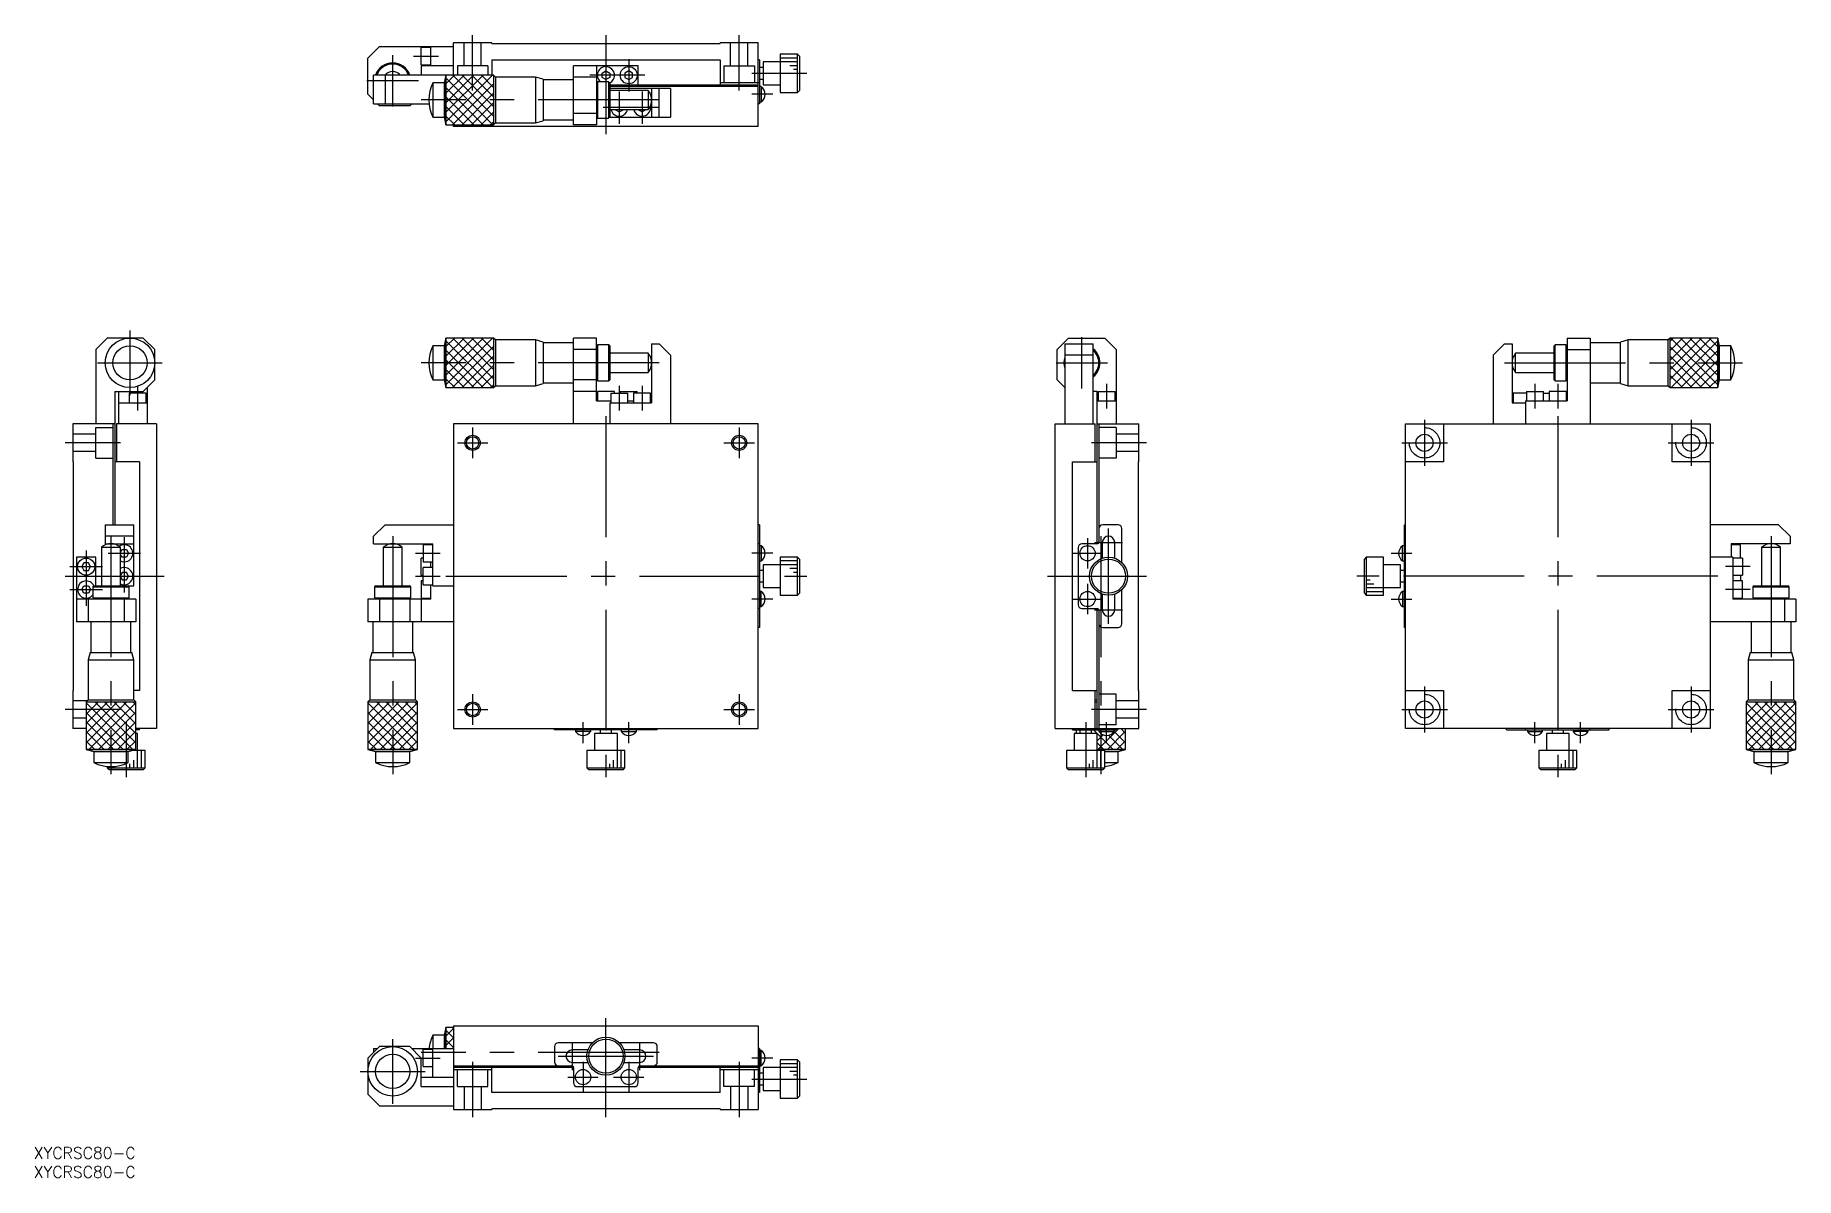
# Model space of a CAD drawing. Extents: x -150 to 312, y -158 to 142.
import ezdxf

# ---------------------------------------------------------------- set-up
doc = ezdxf.new("R2010")
doc.units = 0
doc.linetypes.add('CENTER', pattern=[50.8, 31.75, -6.35, 6.35, -6.35])
doc.linetypes.add('DASHED', pattern=[19.05, 12.7, -6.35])
doc.layers.get('0').update_dxf_attribs({"linetype": 'CONTINUOUS'})
doc.layers.add('CENTER', color=1, linetype='CENTER')
doc.styles.get("Standard").update_dxf_attribs({"font": 'txt.shx', "height": 3, "bigfont": 'bigfont.shx'})

msp = doc.modelspace()

# ---------------------------------------------------------------- linework, layer by layer
at = {"color": 7, "linetype": 'CONTINUOUS'}
for p, q in [((-62.5, 136), (-59.5, 139)), ((-59.5, 139), (-40, 139)), ((-48.5, 134.25), (-48.5, 138.75)), ((-46, 138.75), (-48.5, 138.75)), ((-46, 134), (-46, 139)), ((-30, 140), (-40, 140)), ((-40, 131.5), (-40, 140)), ((-30, 139.8), (-30, 140)), ((-30, 139.8), (30, 139.8)), ((40, 140), (30, 140)), ((30, 139.8), (30, 140)), ((40, 118), (40, 140)), ((-62.5, 126.5), (-62.5, 136)), ((-48.5, 134.25), (-46, 134.25)), ((-30, 135.5), (30, 135.5)), ((-30, 135.5), (-30, 131.5)), ((30, 135.5), (30, 129)), ((40.3, 135.5), (40, 135.5)), ((40.3, 135.5), (40.3, 124)), ((41.3, 135), (41.3, 129)), ((45.8, 135), (41.3, 135)), ((45.8, 137), (45.8, 127)), ((50.3, 137), (45.8, 137)), ((50.3, 136), (45.8, 136)), ((50.3, 135), (45.8, 135)), ((50.3, 127), (50.3, 137)), ((50.8, 136.5), (50.3, 137)), ((50.8, 136.5), (50.8, 127.5)), ((-61, 124), (-61, 131.5)), ((-29.5, 131.5), (-61, 131.5)), ((-58, 131.5), (-58, 124)), ((-40, 134), (-48.5, 134)), ((-48.5, 134), (-48.5, 131.5)), ((-45.43, 129.5), (-45.43, 120.5)), ((-42.5, 129.5), (-45.43, 129.5)), ((-42, 131.5), (-42.5, 129.5)), ((-42.5, 129.5), (-42.5, 120.5)), ((-39.77, 131.5), (-42, 129.26)), ((-37.27, 131.5), (-42, 126.76)), ((-34.77, 131.5), (-42, 124.26)), ((-32.27, 131.5), (-42, 121.76)), ((-29.77, 131.5), (-42, 119.26)), ((-42, 118.5), (-42, 131.5)), ((-42, 131.5), (-42, 118.5)), ((-42, 131.5), (-42, 131.5)), ((-29.71, 118.5), (-42, 130.79)), ((-29.5, 120.79), (-40.21, 131.5)), ((-29.5, 123.29), (-37.71, 131.5)), ((-29.5, 125.79), (-35.21, 131.5)), ((-29.5, 128.29), (-32.71, 131.5)), ((-29.5, 131.5), (-29.5, 118.5)), ((-29, 131), (-29.5, 131.5)), ((-29, 131), (-29, 119)), ((-18.5, 131), (-29, 131)), ((-18.5, 131), (-18.5, 119)), ((-16.5, 130.46), (-18.5, 131)), ((-16.5, 130.46), (-16.5, 119.54)), ((-8.5, 130.25), (-16.5, 130.25)), ((8.5, 134), (-8.5, 134)), ((-8.5, 118.5), (-8.5, 134)), ((-2.5, 131), (-8.5, 131)), ((-2.5, 134), (-2.5, 118.5)), ((-2.2, 129.75), (-2.2, 120.25)), ((0.69, 129.75), (-2.2, 129.75)), ((-1, 132.08), (0, 132.65)), ((-1, 130.92), (-1, 132.08)), ((0, 130.35), (-1, 130.92)), ((0, 132.65), (1, 132.08)), ((1, 130.92), (0, 130.35)), ((0.69, 129.75), (0.69, 120.25)), ((1, 129.44), (0.69, 129.75)), ((1, 132.08), (1, 130.92)), ((6, 132.65), (5, 132.08)), ((5, 132.08), (5, 130.92)), ((5, 130.92), (6, 130.35)), ((7, 132.08), (6, 132.65)), ((6, 130.35), (7, 130.92)), ((7, 130.92), (7, 132.08)), ((8.5, 129), (8.5, 134)), ((40.3, 129.5), (30, 129.5)), ((41.3, 133.5), (40.3, 133.5)), ((40.3, 130.5), (41.3, 130.5)), ((50.3, 134), (48.3, 134)), ((50.3, 133), (49.3, 133)), ((-61, 125), (-62.5, 126.5)), ((-32.21, 118.5), (-42, 128.29)), ((-34.71, 118.5), (-42, 125.79)), ((-29.5, 129.27), (-40.27, 118.5)), ((-29.5, 126.77), (-37.77, 118.5)), ((-2.2, 129.44), (-2.5, 129.44)), ((1, 129.44), (1, 120.5)), ((1, 129), (40, 129)), ((40, 128.5), (1, 128.5)), ((17, 128), (1, 128)), ((11.12, 127.5), (1, 127.5)), ((11.12, 127.5), (11.12, 122.5)), ((12, 128), (12, 120.5)), ((14, 120.5), (14, 128)), ((17, 128), (17, 120.5)), ((40.8, 128.5), (40.3, 128.5)), ((40.8, 128.5), (40.8, 124.5)), ((41.3, 129), (45.8, 129)), ((45.8, 127), (50.3, 127)), ((50.3, 127), (50.8, 127.5)), ((-61, 124), (-46.45, 124)), ((-59.5, 123.5), (-60, 124)), ((-51.5, 123.5), (-59.5, 123.5)), ((-51.5, 123.5), (-51, 124)), ((-45.43, 120.5), (-42.5, 120.5)), ((-42.5, 120.5), (-42, 118.5)), ((-37.21, 118.5), (-42, 123.29)), ((-39.71, 118.5), (-42, 120.79)), ((-29.5, 124.27), (-35.27, 118.5)), ((-29.5, 121.77), (-32.77, 118.5)), ((-8.5, 121.5), (-2.5, 121.5)), ((-2.5, 120.56), (-2.2, 120.56)), ((-2.2, 120.25), (0.69, 120.25)), ((0.69, 120.25), (1, 120.56)), ((1, 122.5), (11.12, 122.5)), ((1, 120.5), (17, 120.5)), ((2.5, 122.5), (2.5, 122.42)), ((2.5, 122.42), (3.5, 121.85)), ((3.5, 121.85), (4.5, 122.42)), ((4.5, 122.42), (4.5, 122.5)), ((8.5, 122.42), (8.5, 122.5)), ((9.5, 121.85), (8.5, 122.42)), ((10.5, 122.42), (9.5, 121.85)), ((10.5, 122.5), (10.5, 122.42)), ((40.3, 124), (40, 124)), ((40.3, 124.5), (40.8, 124.5)), ((-42, 118.5), (-42, 118.5)), ((-42, 118.5), (-29.5, 118.5)), ((-40, 118), (-40, 118.5)), ((40, 118), (-40, 118)), ((-29.5, 119.27), (-30.27, 118.5)), ((-29.5, 118.5), (-29, 119)), ((-29, 119), (-18.5, 119)), ((-18.5, 119), (-16.5, 119.54)), ((-16.5, 119.75), (-8.5, 119.75)), ((-2.5, 118.5), (-8.5, 118.5)), ((-134, 59.5), (-131, 62.5)), ((-121.5, 62.5), (-131, 62.5)), ((-121.5, 62.5), (-118.5, 59.5)), ((-42.5, 60.5), (-45.43, 60.5)), ((-45.43, 60.5), (-45.43, 51.5)), ((-42, 62.5), (-42.5, 60.5)), ((-42.5, 60.5), (-42.5, 51.5)), ((-29.5, 62.5), (-42, 62.5)), ((-42, 62.5), (-42, 62.5)), ((-42, 62.5), (-42, 49.5)), ((-42, 49.5), (-42, 62.5)), ((-29.77, 62.5), (-42, 50.26)), ((-32.27, 62.5), (-42, 52.76)), ((-34.77, 62.5), (-42, 55.26)), ((-37.27, 62.5), (-42, 57.76)), ((-39.77, 62.5), (-42, 60.26)), ((-29.71, 49.5), (-42, 61.79)), ((-29.5, 60.27), (-40.27, 49.5)), ((-29.5, 51.79), (-40.21, 62.5)), ((-29.5, 54.29), (-37.71, 62.5)), ((-29.5, 56.79), (-35.21, 62.5)), ((-29.5, 59.29), (-32.71, 62.5)), ((-29, 62), (-29.5, 62.5)), ((-29.5, 62.5), (-29.5, 49.5)), ((-18.5, 62), (-29, 62)), ((-29, 62), (-29, 50)), ((-16.5, 61.46), (-18.5, 62)), ((-18.5, 62), (-18.5, 50)), ((-16.5, 61.46), (-16.5, 50.54)), ((-8.5, 61.25), (-16.5, 61.25)), ((-8.5, 40), (-8.5, 62.5)), ((-2.5, 62.5), (-8.5, 62.5)), ((-2.5, 46), (-2.5, 62.5)), ((-2.2, 60.44), (-2.5, 60.44)), ((0.69, 60.75), (-2.2, 60.75)), ((-2.2, 60.75), (-2.2, 51.25)), ((1, 60.44), (0.69, 60.75)), ((0.69, 60.75), (0.69, 51.25)), ((1, 60.44), (1, 51.56)), ((12, 61), (12, 45.5)), ((12, 61), (14, 61)), ((17, 58), (14, 61)), ((118.5, 59.5), (121.5, 62.5)), ((120.5, 61), (120.5, 40)), ((120.5, 61), (128, 61)), ((121.5, 62.5), (131, 62.5)), ((128, 40), (128, 61)), ((131, 62.5), (134, 59.5)), ((236, 61), (233, 58)), ((236, 61), (238, 61)), ((238, 61), (238, 45.5)), ((249.31, 60.75), (249, 60.44)), ((249, 51.56), (249, 60.44)), ((252.2, 60.75), (249.31, 60.75)), ((249.31, 51.25), (249.31, 60.75)), ((252.2, 51.25), (252.2, 60.75)), ((252.5, 60.44), (252.2, 60.44)), ((252.5, 62.5), (252.5, 46)), ((252.5, 62.5), (258.5, 62.5)), ((258.5, 62.5), (258.5, 40)), ((266.5, 61.25), (258.5, 61.25)), ((268.5, 62), (266.5, 61.46)), ((266.5, 50.54), (266.5, 61.46)), ((279, 62), (268.5, 62)), ((268.5, 50), (268.5, 62)), ((279.5, 62.5), (279, 62)), ((279, 50), (279, 62)), ((292, 62.5), (279.5, 62.5)), ((279.5, 49.5), (279.5, 62.5)), ((279.5, 61.73), (280.27, 62.5)), ((279.5, 59.23), (282.77, 62.5)), ((279.5, 56.73), (285.27, 62.5)), ((279.5, 54.23), (287.77, 62.5)), ((279.5, 51.73), (290.27, 62.5)), ((279.5, 60.21), (290.21, 49.5)), ((279.71, 62.5), (292, 50.21)), ((279.77, 49.5), (292, 61.74)), ((282.21, 62.5), (292, 52.71)), ((284.71, 62.5), (292, 55.21)), ((287.21, 62.5), (292, 57.71)), ((289.71, 62.5), (292, 60.21)), ((292, 62.5), (292, 62.5)), ((292.5, 60.5), (292, 62.5)), ((292, 62.5), (292, 49.5)), ((292, 49.5), (292, 62.5)), ((295.43, 60.5), (292.5, 60.5)), ((292.5, 51.5), (292.5, 60.5)), ((295.43, 51.5), (295.43, 60.5)), ((-134, 59.5), (-134, 40)), ((-118.5, 51.5), (-118.5, 59.5)), ((-32.21, 49.5), (-42, 59.29)), ((-34.71, 49.5), (-42, 56.79)), ((-29.5, 57.77), (-37.77, 49.5)), ((-2.5, 59.5), (-8.5, 59.5)), ((11.12, 58.5), (1, 58.5)), ((11.12, 58.5), (11.12, 53.5)), ((17, 58), (17, 40)), ((118.5, 51.5), (118.5, 59.5)), ((128, 58), (120.5, 58)), ((134, 59.5), (134, 40)), ((233, 58), (233, 40)), ((249, 58.5), (238.88, 58.5)), ((238.88, 53.5), (238.88, 58.5)), ((252.5, 59.5), (258.5, 59.5)), ((279.5, 57.71), (287.71, 49.5)), ((282.27, 49.5), (292, 59.24)), ((284.77, 49.5), (292, 56.74)), ((-118.5, 51.5), (-121.5, 48.5)), ((-45.43, 51.5), (-42.5, 51.5)), ((-42.5, 51.5), (-42, 49.5)), ((-37.21, 49.5), (-42, 54.29)), ((-39.71, 49.5), (-42, 51.79)), ((-29.5, 55.27), (-35.27, 49.5)), ((-29.5, 52.77), (-32.77, 49.5)), ((-2.5, 51.5), (-8.5, 51.5)), ((-2.5, 51.56), (-2.2, 51.56)), ((-2.2, 51.25), (0.69, 51.25)), ((0.69, 51.25), (1, 51.56)), ((1, 53.5), (11.12, 53.5)), ((118.5, 51.5), (120.5, 49.5)), ((238.88, 53.5), (249, 53.5)), ((249, 51.56), (249.31, 51.25)), ((249.31, 51.25), (252.2, 51.25)), ((252.2, 51.56), (252.5, 51.56)), ((279.5, 55.21), (285.21, 49.5)), ((279.5, 52.71), (282.71, 49.5)), ((287.27, 49.5), (292, 54.24)), ((289.77, 49.5), (292, 51.74)), ((292, 49.5), (292.5, 51.5)), ((292.5, 51.5), (295.43, 51.5)), ((-129, 48.5), (-129, 13.5)), ((-129, 48.5), (-121.5, 48.5)), ((-128, 48.5), (-128, 40)), ((-120.75, 48), (-125.25, 48)), ((-125.25, 48), (-125.25, 45.5)), ((-120.75, 45.5), (-120.75, 48)), ((-120.5, 49.5), (-120.5, 40)), ((-42, 49.5), (-29.5, 49.5)), ((-42, 49.5), (-42, 49.5)), ((-29.5, 50.27), (-30.27, 49.5)), ((-29.5, 49.5), (-29, 50)), ((-29, 50), (-18.5, 50)), ((-18.5, 50), (-16.5, 50.54)), ((-16.5, 50.75), (-8.5, 50.75)), ((-2.5, 48.5), (-8.5, 48.5)), ((-2.25, 48.5), (-2.25, 46)), ((2.25, 48.5), (-2.25, 48.5)), ((1.25, 48), (1.25, 45.5)), ((1.25, 48), (5.75, 48)), ((2.25, 48), (2.25, 48.5)), ((3.75, 48.5), (3.75, 48)), ((3.75, 48.5), (8.25, 48.5)), ((5.75, 45.5), (5.75, 48)), ((7.25, 48), (7.25, 45.5)), ((11.75, 48), (7.25, 48)), ((8.25, 48), (8.25, 48.5)), ((11.75, 45.5), (11.75, 48)), ((129, 48.5), (128, 48.5)), ((129, 8.5), (129, 48.5)), ((129.25, 48.5), (129.25, 46)), ((129.25, 48.5), (133.75, 48.5)), ((133.75, 46), (133.75, 48.5)), ((238.25, 48), (238.25, 45.5)), ((241.75, 48), (238.25, 48)), ((241.75, 48.5), (241.75, 46)), ((241.75, 48.5), (246.25, 48.5)), ((246.25, 46), (246.25, 48.5)), ((246.25, 48), (247.75, 48)), ((247.75, 48.5), (247.75, 46)), ((252.25, 48.5), (247.75, 48.5)), ((252.25, 46), (252.25, 48.5)), ((258.5, 50.75), (266.5, 50.75)), ((266.5, 50.54), (268.5, 50)), ((268.5, 50), (279, 50)), ((279, 50), (279.5, 49.5)), ((279.5, 49.5), (292, 49.5)), ((292, 49.5), (292, 49.5)), ((-128, 45.5), (-120.5, 45.5)), ((-2.5, 46), (1.25, 46)), ((1, 45.5), (1, 40)), ((1, 45.5), (12, 45.5)), ((5.75, 46), (7.25, 46)), ((129, 46), (134, 46)), ((238, 45.5), (241.5, 45.5)), ((241.5, 46), (252.5, 46)), ((241.5, 46), (241.5, 40)), ((-140, 40), (-140, 30)), ((-129, 40), (-140, 40)), ((-129.5, 40), (-129.5, 13.5)), ((-118, 40), (-128.5, 40)), ((-128.5, 40), (-128.5, 30)), ((-118, 40), (-118, -40)), ((40, 40), (-40, 40)), ((-40, 40), (-40, -40)), ((40, -40), (40, 40)), ((118, 40), (128.5, 40)), ((118, -40), (118, 40)), ((128.5, 30), (128.5, 40)), ((129, 40), (140, 40)), ((129.5, 40), (129.5, 9)), ((140, 30), (140, 40)), ((210, -40), (210, 40)), ((210, 40), (290, 40)), ((220, 40), (220, 30)), ((280, 30), (280, 40)), ((290, 40), (290, -40)), ((-139.8, 30), (-140, 30)), ((-139.8, -30), (-139.8, 30)), ((-122.5, 30), (-129, 30)), ((-122.5, 30), (-122.5, -30)), ((122.5, 30), (129, 30)), ((122.5, -30), (122.5, 30)), ((139.8, 30), (140, 30)), ((139.8, 30), (139.8, -30)), ((220, 30), (210, 30)), ((290, 30), (280, 30)), ((-131.5, 13.5), (-131.5, 8.21)), ((-131.5, 13.5), (-124, 13.5)), ((-124, 10.5), (-131.5, 10.5)), ((-124, -2.5), (-124, 13.5)), ((-58, 13.5), (-61, 10.5)), ((-61, 8.5), (-61, 10.5)), ((-58, 13.5), (-40, 13.5)), ((40.3, 13.5), (40, 13.5)), ((40.3, 13.5), (40.3, -13.5)), ((134.5, 13.5), (130.5, 13.5)), ((135.5, 3.57), (135.5, 12.5)), ((209.7, 13.5), (210, 13.5)), ((209.7, -13.5), (209.7, 13.5)), ((308, 13.5), (290, 13.5)), ((311, 10.5), (308, 13.5)), ((311, 10.5), (311, 8.5)), ((-139, 5), (-139, -12)), ((-134, 5), (-139, 5)), ((-134, -2.5), (-134, 5)), ((-132.5, 7.62), (-127.5, 7.62)), ((-132.5, 7.62), (-132.5, -2.5)), ((-131.5, 8.5), (-124, 8.5)), ((-127.5, -2.5), (-127.5, 7.62)), ((-127.5, 6.27), (-127.08, 7)), ((-127.08, 5), (-127.5, 5.73)), ((-127.08, 7), (-125.92, 7)), ((-125.92, 5), (-127.08, 5)), ((-125.92, 7), (-125.35, 6)), ((-125.35, 6), (-125.92, 5)), ((-61, 8.5), (-45.5, 8.5)), ((-58.5, 7.62), (-53.5, 7.62)), ((-58.5, 7.62), (-58.5, -2.5)), ((-53.5, -2.5), (-53.5, 7.62)), ((-48.5, 0.25), (-48.5, 4.75)), ((-48, 4.75), (-48.5, 4.75)), ((-48, 8.25), (-48, 3.75)), ((-45.5, 8.25), (-48, 8.25)), ((-45.5, -2.5), (-45.5, 8.5)), ((40.3, 8.5), (40, 8.5)), ((40.8, 8), (40.3, 8)), ((40.8, 8), (40.8, 4)), ((45.8, 5), (45.8, -5)), ((50.3, 5), (45.8, 5)), ((50.3, -5), (50.3, 5)), ((50.8, 4.5), (50.3, 5)), ((124, 7.5), (124, -7.5)), ((129, 8.5), (125, 8.5)), ((130.35, 8.85), (130.35, 4.72)), ((133.65, 4.72), (133.65, 8.85)), ((199.7, 5), (199.2, 4.5)), ((199.7, 5), (199.7, -5)), ((204.2, 5), (199.7, 5)), ((204.2, -5), (204.2, 5)), ((209.2, 4), (209.2, 8)), ((209.7, 8), (209.2, 8)), ((296, 5), (290, 5)), ((295.5, 8.5), (295.5, 5)), ((311, 8.5), (295.5, 8.5)), ((298, 8.25), (295.5, 8.25)), ((296, 5), (296, -6)), ((298.5, 4.75), (296, 4.75)), ((298, 4.75), (298, 8.25)), ((298.5, 4.75), (298.5, 0.25)), ((303.5, 7.62), (308.5, 7.62)), ((303.5, 7.62), (303.5, -2.5)), ((308.5, -2.5), (308.5, 7.62)), ((-137.08, 3.5), (-137.65, 2.5)), ((-137.65, 2.5), (-137.08, 1.5)), ((-135.92, 3.5), (-137.08, 3.5)), ((-137.08, 1.5), (-135.92, 1.5)), ((-135.35, 2.5), (-135.92, 3.5)), ((-135.92, 1.5), (-135.35, 2.5)), ((-127.08, 1), (-127.5, 0.27)), ((-125.92, 1), (-127.08, 1)), ((-125.35, 0), (-125.92, 1)), ((-125.92, -1), (-125.35, 0)), ((-48.5, 0.25), (-48, 0.25)), ((-48, 3.75), (-45.5, 3.75)), ((-48, -2.25), (-48, 2.25)), ((-45.5, 2.25), (-48, 2.25)), ((-46, 2.25), (-46, 3.75)), ((40.3, 4), (40.8, 4)), ((41.3, 1.5), (40.3, 1.5)), ((41.3, 3), (41.3, -3)), ((45.8, 3), (41.3, 3)), ((50.3, 4), (45.8, 4)), ((50.3, 3), (45.8, 3)), ((50.3, 2), (48.3, 2)), ((50.3, 1), (49.3, 1)), ((50.8, 4.5), (50.8, -4.5)), ((199.2, -4.5), (199.2, 4.5)), ((208.7, 3), (204.2, 3)), ((208.7, -3), (208.7, 3)), ((209.7, 1.5), (208.7, 1.5)), ((209.2, 4), (209.7, 4)), ((296, 0.25), (298.5, 0.25)), ((298, 0.25), (298, -1.25)), ((-137.65, -3.5), (-137.08, -2.5)), ((-137.08, -4.5), (-137.65, -3.5)), ((-137.08, -2.5), (-135.92, -2.5)), ((-135.92, -4.5), (-137.08, -4.5)), ((-135.92, -2.5), (-135.35, -3.5)), ((-135.35, -3.5), (-135.92, -4.5)), ((-134.44, -2.5), (-134.75, -2.81)), ((-134.75, -2.81), (-125.25, -2.81)), ((-134.75, -2.81), (-134.75, -5.7)), ((-134.44, -2.5), (-124, -2.5)), ((-127.5, -0.27), (-127.08, -1)), ((-127.08, -1), (-125.92, -1)), ((-125.25, -2.81), (-125.56, -2.5)), ((-125.25, -5.7), (-125.25, -2.81)), ((-60.44, -2.5), (-60.75, -2.81)), ((-60.75, -2.81), (-51.25, -2.81)), ((-60.75, -2.81), (-60.75, -5.7)), ((-60.44, -2.5), (-51.56, -2.5)), ((-51.25, -2.81), (-51.56, -2.5)), ((-51.25, -5.7), (-51.25, -2.81)), ((-48.5, -1.25), (-48.5, -5.75)), ((-48, -1.25), (-48.5, -1.25)), ((-48, -2.25), (-45.5, -2.25)), ((-46, -6), (-46, -2.25)), ((-45.5, -2.5), (-40, -2.5)), ((40.3, -1.5), (41.3, -1.5)), ((40.8, -4), (40.3, -4)), ((40.8, -8), (40.8, -4)), ((41.3, -3), (45.8, -3)), ((50.3, -5), (50.8, -4.5)), ((135.5, -12.5), (135.5, -3.57)), ((199.2, -4.5), (199.7, -5)), ((199.7, -1), (200.7, -1)), ((199.7, -2), (201.7, -2)), ((199.7, -3), (204.2, -3)), ((199.7, -4), (204.2, -4)), ((204.2, -3), (208.7, -3)), ((208.7, -1.5), (209.7, -1.5)), ((209.2, -4), (209.2, -8)), ((209.7, -4), (209.2, -4)), ((298.5, -1.25), (296, -1.25)), ((298.5, -5.75), (298.5, -1.25)), ((301.56, -2.5), (301.25, -2.81)), ((301.25, -2.81), (310.75, -2.81)), ((301.25, -2.81), (301.25, -5.7)), ((301.56, -2.5), (310.44, -2.5)), ((310.75, -2.81), (310.44, -2.5)), ((310.75, -5.7), (310.75, -2.81)), ((-123.5, -6), (-139, -6)), ((-136, -6), (-136, -12)), ((-134.75, -5.7), (-125.25, -5.7)), ((-134.44, -5.7), (-134.44, -6)), ((-126.5, -6), (-126.5, -12)), ((-125.56, -6), (-125.56, -5.7)), ((-123.5, -6), (-123.5, -12)), ((-46, -6), (-62.5, -6)), ((-62.5, -6), (-62.5, -12)), ((-60.75, -5.7), (-51.25, -5.7)), ((-60.44, -5.7), (-60.44, -6)), ((-59.5, -6), (-59.5, -12)), ((-51.56, -6), (-51.56, -5.7)), ((-51.5, -6), (-51.5, -12)), ((-48.5, -5.75), (-46, -5.75)), ((-48.5, -6), (-48.5, -12)), ((40.3, -8.5), (40, -8.5)), ((40.3, -8), (40.8, -8)), ((45.8, -5), (50.3, -5)), ((125, -8.5), (129, -8.5)), ((129, -40), (129, -8.5)), ((129.5, -9), (129.5, -40)), ((130.35, -4.72), (130.35, -8.85)), ((133.65, -8.85), (133.65, -4.72)), ((199.7, -5), (204.2, -5)), ((209.2, -8), (209.7, -8)), ((296, -5.75), (298.5, -5.75)), ((312.5, -6), (296, -6)), ((301.25, -5.7), (310.75, -5.7)), ((301.56, -5.7), (301.56, -6)), ((309.5, -6), (309.5, -12)), ((310.44, -6), (310.44, -5.7)), ((312.5, -6), (312.5, -12)), ((-123.5, -12), (-139, -12)), ((-135.25, -12), (-135.25, -20)), ((-124.75, -20), (-124.75, -12)), ((-40, -12), (-62.5, -12)), ((-61.25, -12), (-61.25, -20)), ((-50.75, -20), (-50.75, -12)), ((40.3, -13.5), (40, -13.5)), ((130.5, -13.5), (134.5, -13.5)), ((209.7, -13.5), (210, -13.5)), ((312.5, -12), (290, -12)), ((300.75, -12), (300.75, -20)), ((311.25, -20), (311.25, -12)), ((-135.46, -20), (-136, -22)), ((-136, -22), (-124, -22)), ((-136, -22), (-136, -32.5)), ((-135.46, -20), (-124.54, -20)), ((-124, -22), (-124.54, -20)), ((-124, -32.5), (-124, -22)), ((-61.46, -20), (-62, -22)), ((-62, -22), (-50, -22)), ((-62, -22), (-62, -32.5)), ((-61.46, -20), (-50.54, -20)), ((-50, -22), (-50.54, -20)), ((-50, -32.5), (-50, -22)), ((300.54, -20), (300, -22)), ((300, -22), (312, -22)), ((300, -22), (300, -32.5)), ((300.54, -20), (311.46, -20)), ((312, -22), (311.46, -20)), ((312, -32.5), (312, -22)), ((-139.8, -30), (-140, -30)), ((-140, -30), (-140, -40)), ((-122.5, -30), (-124, -30)), ((122.5, -30), (129, -30)), ((128.5, -40.3), (128.5, -30)), ((139.8, -30), (140, -30)), ((140, -40), (140, -30)), ((210, -30), (220, -30)), ((220, -30), (220, -40)), ((280, -30), (290, -30)), ((280, -40), (280, -30)), ((-136, -32.5), (-136.5, -33)), ((-125.79, -33), (-136.5, -43.71)), ((-128.29, -33), (-136.5, -41.21)), ((-130.79, -33), (-136.5, -38.71)), ((-133.29, -33), (-136.5, -36.21)), ((-136.5, -33), (-123.5, -33)), ((-136.5, -33), (-136.5, -45.5)), ((-136.5, -33.27), (-124.26, -45.5)), ((-136.5, -35.77), (-126.76, -45.5)), ((-136, -32.5), (-124, -32.5)), ((-123.5, -33.21), (-135.79, -45.5)), ((-134.27, -33), (-123.5, -43.77)), ((-123.5, -35.71), (-133.29, -45.5)), ((-131.77, -33), (-123.5, -41.27)), ((-129.27, -33), (-123.5, -38.77)), ((-126.77, -33), (-123.5, -36.27)), ((-124.27, -33), (-123.5, -33.77)), ((-123.5, -33), (-124, -32.5)), ((-123.5, -45.5), (-123.5, -33)), ((-62, -32.5), (-62.5, -33)), ((-51.79, -33), (-62.5, -43.71)), ((-54.29, -33), (-62.5, -41.21)), ((-56.79, -33), (-62.5, -38.71)), ((-59.29, -33), (-62.5, -36.21)), ((-62.5, -33), (-49.5, -33)), ((-62.5, -33), (-62.5, -45.5)), ((-62.5, -33.27), (-50.26, -45.5)), ((-62.5, -35.77), (-52.76, -45.5)), ((-62, -32.5), (-50, -32.5)), ((-49.5, -33.21), (-61.79, -45.5)), ((-60.27, -33), (-49.5, -43.77)), ((-49.5, -35.71), (-59.29, -45.5)), ((-57.77, -33), (-49.5, -41.27)), ((-55.27, -33), (-49.5, -38.77)), ((-52.77, -33), (-49.5, -36.27)), ((-50.27, -33), (-49.5, -33.77)), ((-49.5, -33), (-50, -32.5)), ((-49.5, -45.5), (-49.5, -33)), ((128.5, -32.5), (129, -32.5)), ((128.5, -33), (129, -33)), ((300, -32.5), (299.5, -33)), ((310.21, -33), (299.5, -43.71)), ((307.71, -33), (299.5, -41.21)), ((305.21, -33), (299.5, -38.71)), ((302.71, -33), (299.5, -36.21)), ((299.5, -33), (312.5, -33)), ((299.5, -33), (299.5, -45.5)), ((299.5, -33.27), (311.74, -45.5)), ((299.5, -35.77), (309.24, -45.5)), ((300, -32.5), (312, -32.5)), ((312.5, -33.21), (300.21, -45.5)), ((301.73, -33), (312.5, -43.77)), ((312.5, -35.71), (302.71, -45.5)), ((304.23, -33), (312.5, -41.27)), ((306.73, -33), (312.5, -38.77)), ((309.23, -33), (312.5, -36.27)), ((311.73, -33), (312.5, -33.77)), ((312.5, -33), (312, -32.5)), ((312.5, -45.5), (312.5, -33)), ((-136.5, -40), (-140, -40)), ((-136.5, -38.27), (-129.26, -45.5)), ((-136.5, -40.77), (-131.76, -45.5)), ((-123.5, -38.21), (-130.79, -45.5)), ((-123.5, -40.71), (-128.29, -45.5)), ((-118, -40), (-123.5, -40)), ((-122.5, -40.3), (-123.5, -40.3)), ((-123, -41.3), (-123.5, -41.3)), ((-123, -45.8), (-123, -41.3)), ((-122.5, -40.3), (-122.5, -40)), ((-62.5, -38.27), (-55.26, -45.5)), ((-62.5, -40.77), (-57.76, -45.5)), ((-49.5, -38.21), (-56.79, -45.5)), ((-49.5, -40.71), (-54.29, -45.5)), ((-40, -40), (40, -40)), ((-13.5, -40.3), (-13.5, -40)), ((13.5, -40.3), (-13.5, -40.3)), ((-8, -40.3), (-8, -40.8)), ((-4, -40.8), (-8, -40.8)), ((-4, -40.8), (-4, -40.3)), ((3, -41.3), (-3, -41.3)), ((-3, -41.3), (-3, -45.8)), ((-1.5, -40.3), (-1.5, -41.3)), ((1.5, -41.3), (1.5, -40.3)), ((3, -45.8), (3, -41.3)), ((4, -40.3), (4, -40.8)), ((4, -40.8), (8, -40.8)), ((8, -40.8), (8, -40.3)), ((13.5, -40.3), (13.5, -40)), ((118, -40), (140, -40)), ((122.5, -40.3), (122.5, -40)), ((122.5, -40.3), (134, -40.3)), ((129, -41.3), (123, -41.3)), ((123, -41.3), (123, -45.8)), ((123.5, -40.3), (123.5, -41.3)), ((124.5, -40.3), (124.5, -41.3)), ((127.5, -41.3), (127.5, -40.3)), ((128.03, -40.3), (133.24, -45.5)), ((129, -45.8), (129, -41.3)), ((134.71, -40), (129.21, -45.5)), ((129.5, -40.3), (129.5, -40.8)), ((129.5, -40.8), (133.5, -40.8)), ((136.5, -40.71), (131.71, -45.5)), ((133.5, -40.8), (133.5, -40.3)), ((133.5, -40.77), (136.5, -43.77)), ((134, -40.3), (134, -40)), ((135.23, -40), (136.5, -41.27)), ((136.5, -45.5), (136.5, -40)), ((290, -40), (210, -40)), ((236.5, -40.3), (236.5, -40)), ((236.5, -40.3), (263.5, -40.3)), ((241.5, -40.3), (241.5, -40)), ((242, -40.3), (242, -40.8)), ((242, -40.8), (246, -40.8)), ((246, -40.8), (246, -40.3)), ((253, -41.3), (247, -41.3)), ((247, -41.3), (247, -45.8)), ((248.5, -40.3), (248.5, -41.3)), ((251.5, -41.3), (251.5, -40.3)), ((253, -45.8), (253, -41.3)), ((254, -40.3), (254, -40.8)), ((258, -40.8), (254, -40.8)), ((258, -40.8), (258, -40.3)), ((258.5, -40.3), (258.5, -40)), ((263.5, -40.3), (263.5, -40)), ((299.5, -38.27), (306.74, -45.5)), ((299.5, -40.77), (304.24, -45.5)), ((312.5, -38.21), (305.21, -45.5)), ((312.5, -40.71), (307.71, -45.5)), ((-136.5, -43.27), (-134.26, -45.5)), ((-123.5, -45.5), (-136.5, -45.5)), ((-136.5, -45.5), (-123.5, -45.5)), ((-136.5, -45.5), (-134.5, -46)), ((-136.5, -45.5), (-136.5, -45.5)), ((-134.5, -46), (-125.5, -46)), ((-134.5, -46), (-134.5, -48.93)), ((-123.5, -43.21), (-125.79, -45.5)), ((-125.5, -46), (-123.5, -45.5)), ((-125.5, -48.93), (-125.5, -46)), ((-121, -45.8), (-124.7, -45.8)), ((-123.5, -45.5), (-123.5, -45.5)), ((-123, -50.3), (-123, -45.8)), ((-122, -50.3), (-122, -45.8)), ((-121, -50.3), (-121, -45.8)), ((-62.5, -43.27), (-60.26, -45.5)), ((-49.5, -45.5), (-62.5, -45.5)), ((-62.5, -45.5), (-49.5, -45.5)), ((-62.5, -45.5), (-60.5, -46)), ((-62.5, -45.5), (-62.5, -45.5)), ((-60.5, -46), (-51.5, -46)), ((-60.5, -46), (-60.5, -48.93)), ((-49.5, -43.21), (-51.79, -45.5)), ((-51.5, -46), (-49.5, -45.5)), ((-51.5, -48.93), (-51.5, -46)), ((-49.5, -45.5), (-49.5, -45.5)), ((5, -45.8), (-5, -45.8)), ((-5, -45.8), (-5, -50.3)), ((3, -50.3), (3, -45.8)), ((4, -50.3), (4, -45.8)), ((5, -50.3), (5, -45.8)), ((131, -45.8), (121, -45.8)), ((121, -45.8), (121, -50.3)), ((130.59, -41.62), (129, -43.21)), ((129, -43.77), (130.74, -45.5)), ((129, -45.5), (136.5, -45.5)), ((136.5, -45.5), (129, -45.5)), ((129, -50.3), (129, -45.8)), ((130, -50.3), (130, -45.8)), ((131, -50.3), (131, -45.8)), ((131, -46), (134.5, -46)), ((131.98, -41.75), (135.74, -45.5)), ((136.5, -43.21), (134.21, -45.5)), ((134.5, -46), (136.5, -45.5)), ((134.5, -48.93), (134.5, -46)), ((136.5, -45.5), (136.5, -45.5)), ((255, -45.8), (245, -45.8)), ((245, -45.8), (245, -50.3)), ((253, -50.3), (253, -45.8)), ((254, -50.3), (254, -45.8)), ((255, -50.3), (255, -45.8)), ((299.5, -43.27), (301.74, -45.5)), ((299.5, -45.5), (312.5, -45.5)), ((312.5, -45.5), (299.5, -45.5)), ((299.5, -45.5), (301.5, -46)), ((299.5, -45.5), (299.5, -45.5)), ((301.5, -46), (310.5, -46)), ((301.5, -46), (301.5, -48.93)), ((312.5, -43.21), (310.21, -45.5)), ((310.5, -46), (312.5, -45.5)), ((310.5, -48.93), (310.5, -46)), ((312.5, -45.5), (312.5, -45.5)), ((-134.5, -48.93), (-125.5, -48.93)), ((-131, -49.95), (-131, -50.3)), ((-131, -50.3), (-121, -50.3)), ((-131, -50.3), (-130.5, -50.8)), ((-121.5, -50.8), (-130.5, -50.8)), ((-125, -50.3), (-125, -49.3)), ((-124, -50.3), (-124, -48.3)), ((-121.5, -50.8), (-121, -50.3)), ((-60.5, -48.93), (-51.5, -48.93)), ((-5, -50.3), (5, -50.3)), ((-5, -50.3), (-4.5, -50.8)), ((4.5, -50.8), (-4.5, -50.8)), ((1, -50.3), (1, -49.3)), ((2, -50.3), (2, -48.3)), ((4.5, -50.8), (5, -50.3)), ((121, -50.3), (131, -50.3)), ((121, -50.3), (121.5, -50.8)), ((130.5, -50.8), (121.5, -50.8)), ((127, -50.3), (127, -49.3)), ((128, -50.3), (128, -48.3)), ((130.5, -50.8), (131, -50.3)), ((131, -48.93), (134.5, -48.93)), ((245, -50.3), (255, -50.3)), ((245, -50.3), (245.5, -50.8)), ((254.5, -50.8), (245.5, -50.8)), ((251, -50.3), (251, -49.3)), ((252, -50.3), (252, -48.3)), ((254.5, -50.8), (255, -50.3)), ((301.5, -48.93), (310.5, -48.93)), ((-42, -118.5), (-42.5, -120.5)), ((-42, -118.5), (-42, -124)), ((-42, -124), (-42, -118.5)), ((-40, -118.5), (-42, -118.5)), ((-42, -118.5), (-42, -118.5)), ((-40, -118.73), (-42, -120.74)), ((-40, -121.21), (-42, -119.21)), ((-40, -118.71), (-40.21, -118.5)), ((-40, -118), (-40, -140)), ((-40, -118), (40, -118)), ((40, -118), (40, -140)), ((-62.5, -126.5), (-59.5, -123.5)), ((-61, -124), (-60, -124)), ((-61, -124), (-61, -125)), ((-51.5, -123.5), (-59.5, -123.5)), ((-51.5, -123.5), (-48.5, -126.5)), ((-51, -124), (-40, -124)), ((-48, -128.75), (-48, -124.25)), ((-45.5, -124.25), (-48, -124.25)), ((-45.5, -131.5), (-45.5, -124)), ((-45.43, -120.5), (-45.43, -124)), ((-42.5, -120.5), (-45.43, -120.5)), ((-42.5, -120.5), (-42.5, -124)), ((-40, -121.23), (-42, -123.24)), ((-40, -123.71), (-42, -121.71)), ((-40, -123.73), (-40.27, -124)), ((-13.5, -123.5), (-13.5, -127.5)), ((-3.57, -122.5), (-12.5, -122.5)), ((-4.72, -124.35), (-8.85, -124.35)), ((12.5, -122.5), (3.57, -122.5)), ((8.85, -124.35), (4.72, -124.35)), ((13.5, -127.5), (13.5, -123.5)), ((40.3, -124), (40, -124)), ((40.3, -124), (40.3, -135.5)), ((40.8, -124.5), (40.3, -124.5)), ((40.8, -128.5), (40.8, -124.5)), ((-62.5, -126.5), (-62.5, -136)), ((-48.5, -134), (-48.5, -126.5)), ((-48, -128.75), (-45.5, -128.75)), ((-40, -128.5), (-9, -128.5)), ((-8.5, -129), (-40, -129)), ((-30, -135.5), (-30, -129)), ((-8.85, -127.65), (-4.72, -127.65)), ((-8.5, -129), (-8.5, -133)), ((4.72, -127.65), (8.85, -127.65)), ((8.5, -133), (8.5, -129)), ((40, -129), (8.5, -129)), ((9, -128.5), (40, -128.5)), ((30, -135.5), (30, -129)), ((40.3, -128.5), (40.8, -128.5)), ((41.3, -129), (41.3, -135)), ((45.8, -129), (41.3, -129)), ((45.8, -127), (45.8, -137)), ((50.3, -127), (45.8, -127)), ((50.3, -128), (45.8, -128)), ((50.3, -129), (45.8, -129)), ((50.3, -137), (50.3, -127)), ((50.8, -127.5), (50.3, -127)), ((50.8, -127.5), (50.8, -136.5)), ((-48.5, -131.5), (-40, -131.5)), ((-48.5, -134), (-40, -134)), ((-40, -129.5), (-30, -129.5)), ((-7.5, -134), (7.5, -134)), ((30, -129.5), (40.3, -129.5)), ((41.3, -130.5), (40.3, -130.5)), ((40.3, -133.5), (41.3, -133.5)), ((50.3, -130), (48.3, -130)), ((50.3, -131), (49.3, -131)), ((-59.5, -139), (-62.5, -136)), ((30, -135.5), (-30, -135.5)), ((40.3, -135.5), (40, -135.5)), ((41.3, -135), (45.8, -135)), ((45.8, -137), (50.3, -137)), ((50.3, -137), (50.8, -136.5)), ((-59.5, -139), (-40, -139)), ((-40, -140), (-30, -140)), ((30, -139.8), (-30, -139.8)), ((-30, -139.8), (-30, -140)), ((30, -139.8), (30, -140)), ((30, -140), (40, -140))]:
    msp.add_line(p, q, dxfattribs=at)
at = {"color": 3, "linetype": 'DASHED'}
for p, q in [((-37.25, 134), (-37.25, 140)), ((-32.75, 134), (-32.75, 140)), ((32.75, 134), (32.75, 140)), ((37.25, 134), (37.25, 140)), ((-31, 134), (-39, 134)), ((-39, 134), (-39, 131.5)), ((-31, 134), (-31, 131.5)), ((31, 134), (31, 129.5)), ((31, 134), (39, 134)), ((39, 134), (39, 129.5)), ((-134, 37.25), (-140, 37.25)), ((-134, 31), (-134, 39)), ((-134, 39), (-129.5, 39)), ((134, 39), (129.5, 39)), ((134, 39), (134, 31)), ((140, 37.25), (134, 37.25)), ((-134, 32.75), (-140, 32.75)), ((140, 32.75), (134, 32.75)), ((-134, 31), (-129.5, 31)), ((134, 31), (129.5, 31)), ((134, -31), (129.5, -31)), ((134, -39), (134, -31)), ((-136.25, -32.75), (-140, -32.75)), ((140, -32.75), (134, -32.75)), ((-136.5, -37.25), (-140, -37.25)), ((134, -39), (129.5, -39)), ((140, -37.25), (134, -37.25)), ((-39, -134), (-39, -129.5)), ((-39, -134), (-31, -134)), ((-37.25, -134), (-37.25, -140)), ((-32.75, -134), (-32.75, -140)), ((-31, -134), (-31, -129.5)), ((31, -134), (31, -129.5)), ((39, -134), (31, -134)), ((32.75, -134), (32.75, -140)), ((37.25, -134), (37.25, -140)), ((39, -134), (39, -129.5))]:
    msp.add_line(p, q, dxfattribs=at)
at = {"color": 7, "linetype": 'CONTINUOUS'}
for centre, radius in [((6, 131.5), 2.25), ((-125, 56), 6.5), ((-125, 56), 6.5), ((-125, 56), 4.5), ((215, 35), 2.25), ((285, 35), 2.25), ((-35, 35), 1.62), ((35, 35), 1.62), ((-136.5, 2.5), 2.25), ((126.5, 6), 2), ((132, 0), 5), ((132, 0), 4.5), ((126.5, -6), 2), ((-35, -35), 1.62), ((35, -35), 1.62), ((215, -35), 2.25), ((285, -35), 2.25), ((-56, -130), 6.5), ((-56, -130), 6.5), ((0, -126), 5), ((0, -126), 4.5), ((-56, -130), 4.5), ((-6, -131.5), 2), ((6, -131.5), 2)]:
    msp.add_circle(centre, radius, dxfattribs=at)
at = {"color": 3, "linetype": 'CONTINUOUS'}
for centre in [(-35, 35), (35, 35), (-35, -35), (35, -35)]:
    msp.add_circle(centre, 2, dxfattribs=at)
at = {"color": 3, "linetype": 'DASHED'}
for centre in [(215, 35), (285, 35), (215, -35), (285, -35)]:
    msp.add_circle(centre, 4, dxfattribs=at)
at = {"color": 7, "linetype": 'CONTINUOUS'}
for centre, radius, start, end in [((-56, 130), 4.75, 18.4085, 161.5915), ((-56, 130), 4.44, 19.729, 160.271), ((-56, 130), 2.5, 36.8699, 143.1301), ((-36.5, 125), 10, 153.2563, 206.7437), ((0, 131.5), 2.25, 295.6082, 231.0576), ((8, 125), 4, 321.3178, 38.6822), ((39.27, 126.48), 2.53, 0.3586, 52.7715), ((39.27, 126.52), 2.53, 307.2285, 359.6414), ((3.5, 123), 2.25, 192.8396, 347.1604), ((9.5, 123), 2.25, 192.8396, 12.2456), ((-36.5, 56), 10, 153.2563, 206.7437), ((286.5, 56), 10, 333.2563, 26.7437), ((8, 56), 4, 321.3178, 38.6822), ((125, 56), 4.75, 161.3283, 198.6717), ((125, 56), 4.75, 309.1667, 50.8333), ((125, 56), 4.44, 312.4653, 47.5347), ((242, 56), 4, 141.3178, 218.6822), ((130.5, 12.5), 1, 90, 180), ((132, 8.85), 1.65, 0, 180), ((134.5, 12.5), 1, 0, 90), ((-130, 4.5), 4, 51.3178, 128.6822), ((-126.5, 6), 2.25, 243.6122, 125.198), ((-56, 4.5), 4, 51.3178, 128.6822), ((39.27, 5.98), 2.53, 0.3586, 52.7715), ((39.27, 6.02), 2.53, 307.2285, 359.6414), ((125, 7.5), 1, 90, 180), ((129, 9), 0.5, 270, 0), ((210.73, 5.98), 2.53, 127.2285, 179.6414), ((210.73, 6.02), 2.53, 180.3586, 232.7715), ((306, 4.5), 4, 51.3178, 128.6822), ((-126.5, 0), 2.25, 243.6122, 116.3878), ((-136.5, -3.5), 2.25, 25.6082, 321.0576), ((39.27, -6.02), 2.53, 0.3586, 52.7715), ((210.73, -6.02), 2.53, 127.2285, 179.6414), ((39.27, -5.98), 2.53, 307.2285, 359.6414), ((125, -7.5), 1, 180, 270), ((129, -9), 0.5, 0, 90), ((132, -8.85), 1.65, 180, 0), ((210.73, -5.98), 2.53, 180.3586, 232.7715), ((130.5, -12.5), 1, 180, 270), ((134.5, -12.5), 1, 270, 0), ((-5.98, -39.27), 2.53, 217.2285, 269.6414), ((-6.02, -39.27), 2.53, 270.3586, 322.7715), ((6.02, -39.27), 2.53, 217.2285, 269.6414), ((5.98, -39.27), 2.53, 270.3586, 322.7715), ((131.52, -39.27), 2.53, 217.2285, 269.6414), ((131.48, -39.27), 2.53, 270.3586, 322.7715), ((244.02, -39.27), 2.53, 217.2285, 269.6414), ((243.98, -39.27), 2.53, 270.3586, 322.7715), ((256.02, -39.27), 2.53, 217.2285, 269.6414), ((255.98, -39.27), 2.53, 270.3586, 322.7715), ((-130, -40), 10, 243.2563, 296.7437), ((-56, -40), 10, 243.2563, 296.7437), ((130, -40), 10, 275.7392, 296.7437), ((306, -40), 10, 243.2563, 296.7437), ((-36.5, -125), 10, 153.2563, 174.2608), ((-12.5, -123.5), 1, 90, 180), ((-8.85, -126), 1.65, 90, 270), ((8.85, -126), 1.65, 270, 90), ((12.5, -123.5), 1, 0, 90), ((39.27, -126.52), 2.53, 0.3586, 52.7715), ((-12.5, -127.5), 1, 180, 270), ((-9, -129), 0.5, 0, 90), ((9, -129), 0.5, 90, 180), ((12.5, -127.5), 1, 270, 0), ((39.27, -126.48), 2.53, 307.2285, 359.6414), ((-7.5, -133), 1, 180, 270), ((7.5, -133), 1, 270, 0)]:
    msp.add_arc(centre, radius, start, end, dxfattribs=at)
at = {"layer": 'CENTER', "color": 1, "linetype": 'CENTER'}
for p, q in [((-35, 127.5), (-35, 142)), ((0, 142), (0, 116)), ((35, 127.5), (35, 142)), ((-56, 123.25), (-56, 136.75)), ((-50.5, 136.5), (-44, 136.5)), ((6, 135.75), (6, 127.25)), ((-49.25, 130), (-62.75, 130)), ((10.25, 131.5), (-4.25, 131.5)), ((38.3, 132), (52.8, 132)), ((14, 125), (-48.5, 125)), ((3.5, 127.25), (3.5, 118.75)), ((9.5, 127.25), (9.5, 118.75)), ((43.8, 126.5), (38.3, 126.5)), ((13.75, 123), (-0.75, 123)), ((-125, 64.5), (-125, 47.5)), ((125, 49.25), (125, 62.75)), ((-133.5, 56), (-116.5, 56)), ((14, 56), (-48.5, 56)), ((118.25, 56), (131.75, 56)), ((236, 56), (298.5, 56)), ((-123, 50), (-123, 43.5)), ((3.5, 50), (3.5, 43.5)), ((9.5, 50), (9.5, 43.5)), ((131.5, 50.5), (131.5, 44)), ((244, 50.5), (244, 44)), ((250, 50.5), (250, 44)), ((0, 42), (0, -52.8)), ((250, 42), (250, -52.8)), ((-35, 39), (-35, 31)), ((35, 39), (35, 31)), ((215, 41), (215, 29)), ((285, 41), (285, 29)), ((-127.5, 35), (-142, 35)), ((-39, 35), (-31, 35)), ((31, 35), (39, 35)), ((142, 35), (127.5, 35)), ((209, 35), (221, 35)), ((279, 35), (291, 35)), ((-130, 10.5), (-130, -52)), ((-126.5, 10.25), (-126.5, -4.25)), ((-56, 10.5), (-56, -52)), ((126.5, 10), (126.5, 2)), ((130, 10.5), (130, -52)), ((132, -12.5), (132, 12.5)), ((306, 10.5), (306, -52)), ((-136.5, 6.75), (-136.5, -7.75)), ((-130.75, 6), (-122.25, 6)), ((-50, 6), (-43.5, 6)), ((43.8, 6), (38.3, 6)), ((122.5, 6), (130.5, 6)), ((128.35, 8.85), (135.65, 8.85)), ((206.2, 6), (211.7, 6)), ((-140.75, 2.5), (-132.25, 2.5)), ((-50, 0), (-43.5, 0)), ((-42, 0), (52.8, 0)), ((292, 0), (197.2, 0)), ((300.5, 2.5), (294, 2.5)), ((-142, 0), (-116, 0)), ((-140.75, -3.5), (-132.25, -3.5)), ((116, 0), (142, 0)), ((126.5, -2), (126.5, -10)), ((300.5, -3.5), (294, -3.5)), ((43.8, -6), (38.3, -6)), ((122.5, -6), (130.5, -6)), ((128.35, -8.85), (135.65, -8.85)), ((206.2, -6), (211.7, -6)), ((-35, -31), (-35, -39)), ((35, -31), (35, -39)), ((215, -29), (215, -41)), ((285, -29), (285, -41)), ((-127.5, -35), (-142, -35)), ((-39, -35), (-31, -35)), ((31, -35), (39, -35)), ((142, -35), (127.5, -35)), ((209, -35), (221, -35)), ((279, -35), (291, -35)), ((-126, -38.3), (-126, -52.8)), ((-6, -43.8), (-6, -38.3)), ((6, -43.8), (6, -38.3)), ((126, -38.3), (126, -52.8)), ((131.5, -43.8), (131.5, -38.3)), ((244, -43.8), (244, -38.3)), ((256, -43.8), (256, -38.3)), ((0, -142), (0, -116)), ((-56, -138.5), (-56, -121.5)), ((-8.85, -122.35), (-8.85, -129.65)), ((8.85, -122.35), (8.85, -129.65)), ((-50, -126.5), (-43.5, -126.5)), ((14, -125), (-48.5, -125)), ((-35, -127.5), (-35, -142)), ((-12.5, -126), (12.5, -126)), ((-6, -127.5), (-6, -135.5)), ((6, -127.5), (6, -135.5)), ((35, -127.5), (35, -142)), ((43.8, -126.5), (38.3, -126.5)), ((-64.5, -130), (-47.5, -130)), ((-10, -131.5), (-2, -131.5)), ((2, -131.5), (10, -131.5)), ((38.3, -132), (52.8, -132))]:
    msp.add_line(p, q, dxfattribs=at)

# ---------------------------------------------------------------- texts
at = {"color": 7, "linetype": 'CONTINUOUS'}
for p in [(-150.27, -152.92), (-150.27, -157.92)]:
    msp.add_text('XYCRSC80-C', height=3, dxfattribs=at).set_placement(p)

doc.saveas('drawing.dxf')
